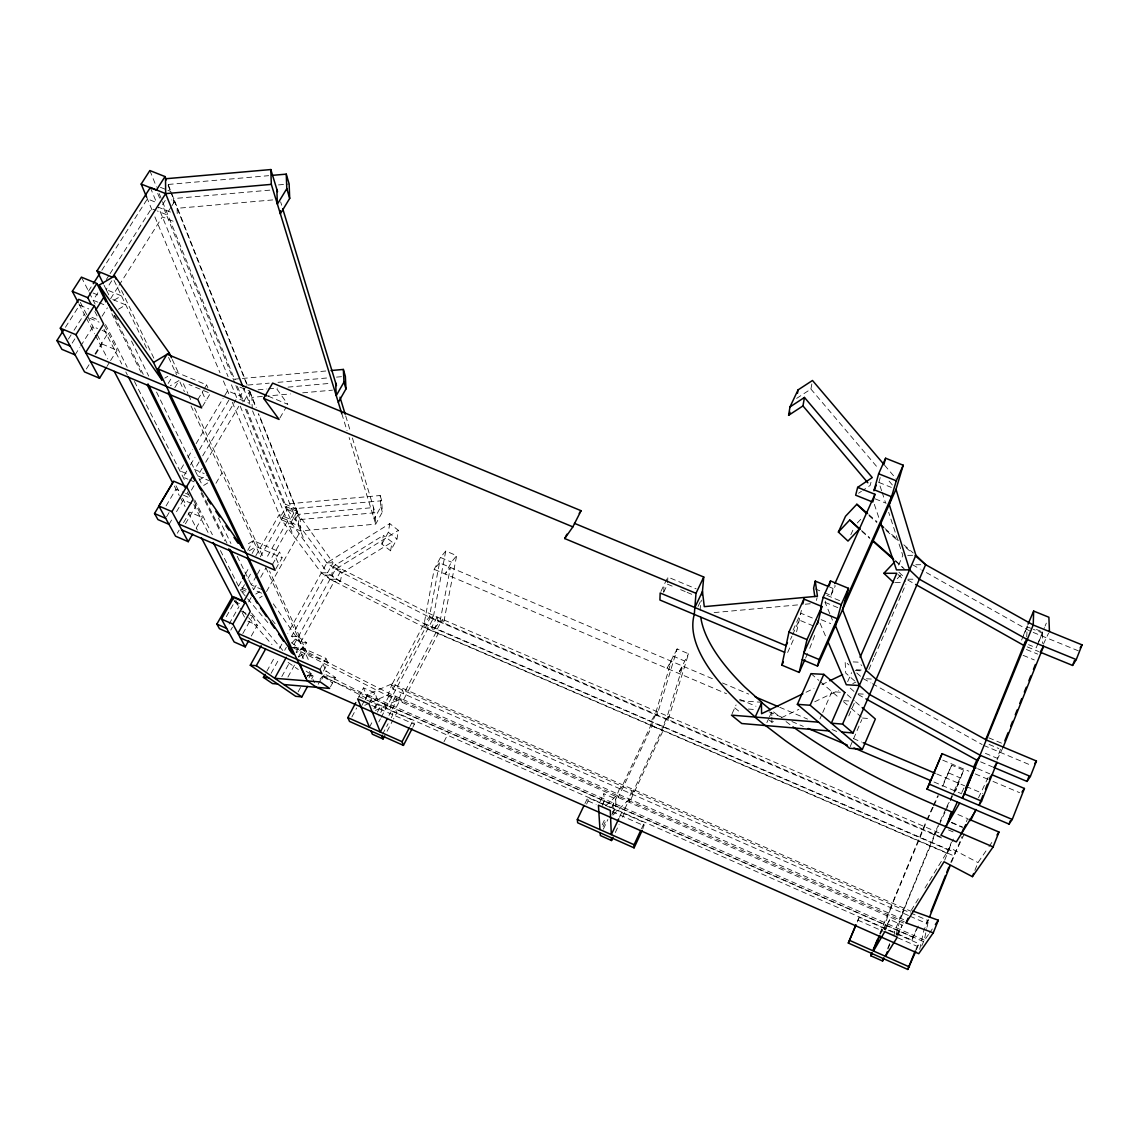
<?xml version="1.0" encoding="UTF-8"?>
<svg xmlns="http://www.w3.org/2000/svg" width="1139" height="1139" viewBox="0 0 1139 1139"><rect width="100%" height="100%" fill="white"/><g stroke="black" fill="none" stroke-linecap="round" stroke-linejoin="round"><path stroke-width="0.75" stroke-dasharray="5 3.75" d="M642.852 828.964L644.375 822.557L587.795 797.585L584.805 803.849M613.166 808.32L613.053 804.988L618.178 794.125L618.263 797.514L652.035 725.927L652.149 722.154L657.103 711.633L656.975 715.463L677.15 648.945L688.54 653.772L667.995 720.204L668.194 716.403L663.254 726.953L663.083 730.683L629.426 802.426L629.411 799.065L624.3 809.943L624.357 813.26L622.093 818.073M663.738 592.095L664.009 585.019M667.611 582.769L667.853 577.06L696.157 588.849M1026.695 636.9L1027.264 626.849L1031.849 628.714M390.592 550.792L392.058 542.05L383.373 535.358L381.864 544.1L390.592 550.792L396.97 539.018L398.408 530.347L389.766 523.627L326.879 562.837L287.811 633.355M381.864 544.1L388.299 532.297L389.766 523.627M796.631 398.394L810.911 389.068L811.851 383.914M908.395 915.485L393.026 689.166L391.617 685.208L424.192 623.46L434.187 569.343L440.494 557.469L445.762 551.02L456.654 555.633L443.498 623.56L442.402 619.303L437.105 629.411L438.23 633.626L402.195 702.436L400.843 698.549L395.375 708.985L396.756 712.815L393.539 718.965M393.026 689.166L425.402 627.746L424.192 623.46L429.417 616.84L439.497 562.808L714.31 679.499M381.223 717.314L432.948 619.018L445.762 551.02M303.458 658.527L299.785 650.44L306.733 642.837L300.554 642.524L291.627 636.217L325.412 575.124L334.111 581.559L340.376 581.573L342.013 572.86L392.058 542.05M340.376 581.573L331.648 575.11L333.328 566.396L383.373 535.358M921.707 945.94L924.256 940.074L926.676 928.769M927.018 927.16L928.755 919.088L923.857 930.406L919.515 950.168M796.602 631.761L801.386 610.362M816.435 600.438L817.104 597.633M814.67 635.477L808.419 651.736M829.861 613.85L825.106 602.374L826.159 598.174M824.664 592.793L830.986 595.398L834.261 585.09M896.137 934.421L900.038 919.928L904.252 910.146L902.586 912.937L938.508 826.359M870.979 482.31L870.125 485.47L862.892 490.325M881.6 490.724L878.881 482.423L880.219 477.583M883.949 929.04L888.178 914.717L892.364 904.936L890.783 907.74L926.747 821.319M1000.441 749.206L997.237 758.303L984.167 752.808M951.506 862.28L962.099 836.496M966.442 821.689L967.538 818.628L956.575 813.944M365.591 699.488L367.37 694.605L392.158 683.727L910.873 911.243M358.401 697.495L363.512 687.885L374.816 692.854L377.977 701.054L374.361 710.95L398.878 699.474L402.394 689.935L403.747 693.879L436.023 632.33L434.87 628.073L440.053 621.424L450.403 567.45L445.15 573.999L451.428 562.111L456.654 555.633M370.987 702.492L388.114 694.733L392.158 683.727M953.272 794.367L958.44 783.162L955.479 791.135L963.694 770.206L951.691 765.137L942.167 786.124M942.765 786.067L951.691 765.137M602.559 805.116L604.24 800.831L603.869 793.712L615.729 798.923L615.943 805.999L611.985 816.008L628.116 800.318L631.946 790.665L631.96 794.097L662.072 729.9L662.243 726.141L666.457 718.866L682.731 666.101L678.488 673.291L688.54 653.772M974.884 870.395L977.988 862.565L987.983 848.042M997.052 759.898L1003.217 747.084M1043.424 644.105L1048.592 633.099M944.672 860.201L949.698 847.701L977.988 862.565M323.02 676.082L386.064 708.102L911.94 940.173L918.276 926.078M232.313 402.266L281.39 519.726L321.355 572.817L330.025 579.224L427.666 629.07L946.965 853.239L953.343 839.044M1037.43 644.631L1044.435 627.546M915.827 949.371L918.831 943.69L859.219 917.379L856.471 923.387M910.018 916.197L926.278 923.33L927.602 920.041M950.809 862.266L964.534 833.406M916.34 949.898L918.831 943.69M911.94 940.173L916.539 928.755M946.965 853.239L951.421 842.205M896.948 935.204L902.23 925.082L889.716 919.557L884.562 929.609M897.931 935.674L902.23 925.082M1023.491 635.249L1027.335 625.781M887.751 948.26L889.701 943.491M887.936 948.958L889.943 944.017M879.849 933.51L926.035 821.632M880.091 933.838L882.981 927.872L880.447 934.037M884.59 929.751L886.427 925.267M885.387 930.15L889.716 919.557M857.297 921.992L859.219 917.379M850.178 746.657L852.912 740.293M853.595 738.698L861.81 719.634M1021.555 640.104L1027.264 626.849M896.906 935.062L898.771 930.705M1045.061 626.08L1046.342 623.133M848.769 715.918L855.047 701.41M868.858 669.561L873.755 658.285M874.453 656.662L905.875 584.179M1038.07 643.378L1036.163 647.806L1028.545 644.688M1038.711 641.898L1042.527 633.056L1033.372 629.326M847.658 681.72L851.63 672.636M898.6 565.072L902.814 555.433L888.676 512.294M819.938 718.951L822.045 714.139M822.742 712.53L831.911 691.672L844.739 692.484M830.986 595.398L835.314 585.745M805.572 658.1L807.708 653.316M850.805 534.789L854.35 526.916M766.874 722.61L768.853 718.196M769.508 716.73L772.142 710.85M790.48 639.406L791.932 636.174M792.659 634.565L799.222 620.057L815.111 626.664M787.647 652.476L794.808 636.601M793.057 630.209L800.745 613.181L816.791 619.844M926.776 820.023L932.642 807.11M933.368 805.487L937.767 795.805M927.473 819.71L933.297 806.896M934.023 805.301L938.394 795.677M732.106 713.683L736.079 704.956M945.868 808.904L933.966 834.702L935.788 831.498L894.229 932.357M946.609 807.295L953.3 792.787M954.041 791.164L963.694 770.206M939.248 824.764L945.142 811.965M945.883 810.37L949.584 802.369M950.31 800.76L952.531 795.962M641.442 828.893L644.375 822.557M961.772 792.573L963.978 787.832M619.445 817.261L621.666 812.534L621.737 815.851M615.316 832.509L619.089 824.479M602.189 824.85L605.905 816.976M611.657 807.565L615.729 798.923M603.115 826.53L606.802 818.699M603.357 829.135L607.884 819.525M611.928 814.527L615.943 805.999M602.232 805.088L604.24 800.831M677.15 648.945L667.027 668.408L671.312 661.246L655.338 714.082L651.081 721.314L650.981 725.116L620.741 789.17L620.67 785.711L616.854 795.364L605.393 806.085M698.05 606.461L701.069 600.096M599.783 802.326L603.869 793.712M978.501 797.798L988.239 777.254M586.585 804.091L588.08 800.973L587.795 797.585M663.738 592.109L667.539 584.207L674.074 586.927M660.933 591.397L667.853 577.06M443.996 741.76L448.837 732.306M409.94 726.54L413.087 720.474L359.013 696.612M412.831 727.28L414.397 724.262L413.087 720.474M382.576 734.271L388.086 723.749M391.247 717.741L392.813 714.737L391.389 710.907L389.011 715.434M387.103 731.266L392.741 720.503M378.803 721.912L380.412 718.837M373.877 708.828L377.977 701.054M369.449 727.223L373.421 719.691M377.393 712.16L380.583 706.123L382.063 709.981L378.903 715.99M369.719 702.492L374.816 692.854M351.88 716.944L356.649 707.988M361.86 705.44L364.338 700.784M365.163 699.232L366.815 696.128L363.512 687.885M330.452 686.874L335.478 677.548L326.252 671.056L322.978 670.828M319.959 669.49L326.01 658.356L303.116 648.305L296.325 652.69M323.433 671.085L327.947 662.77L326.01 658.356M318.222 684.24L322.394 676.538L335.478 677.548M321.81 679.243L326.252 671.056M298.119 691.871L300.539 687.429M308.996 677.833L311.517 673.206M311.573 679.015L313.197 676.039L306.12 671.113M296.112 652.149L298.546 647.707L290.872 642.311M298.546 656.619L303.116 648.305M255.848 555.647L279.24 514.572L290.331 519.299L296.268 508.834L285.191 504.121L380.17 495.522L380.796 506.898L374.147 518.985L373.549 507.553L298.162 514.387L298.575 525.848L287.469 521.107L265.928 559.078M287.925 677.05L294.503 665.091M302.162 658.299L305.181 652.775L327.947 662.77M380.17 495.522L381.707 500.776L382.334 512.094L375.728 524.125L300.625 530.959L289.577 526.232L270.299 560.288M903.54 923.046L391.531 697.737L292.438 647.379L335.521 569.272L398.408 530.347M281.817 676.566L289.192 663.183M300.554 642.524L334.111 581.559M266.811 671.27L275.268 656.007M279.439 648.475L281.888 644.062M271.11 673.32L279.354 658.413M284.693 650.298L286.33 647.336M251.278 636.075L257.314 625.311L251.833 614.562M242.835 633.569L252.644 616.142L247.846 614.049M266.512 591.54L300.625 530.959L300.198 519.555L258.354 413.685M248.615 601.89L251.235 597.263M272.463 564.46L279.553 551.917L253.328 540.626L246.451 544.94M275.866 568.845L282.116 557.754L279.553 551.917M229.11 624.03L239.005 606.56M256.446 575.793L251.278 584.905L262.511 589.788L255.762 594.074M257.314 574.27L261.628 566.681M230.804 630.081L232.441 627.176M261.614 593.177L253.641 589.717L257.143 583.524M260.66 577.331L265.914 568.034M241.126 581.516L238.521 586.072L246.522 589.561M245.455 573.899L248.914 567.82M226.305 616.669L234.848 601.62L232.982 598.06M244.472 584.691L240.955 590.87L246.522 597.462M247.989 578.498L251.505 572.319M260.304 556.843L287.27 509.318L246.095 407.833M247.775 550.336L253.328 540.626M252.132 553.44L256.076 546.535L282.116 557.754M279.966 417.913L286.088 407.349M196.164 528.097L202.343 517.519L193.06 499.309M185.429 523.798L196.207 505.474L183.436 499.978L176.218 512.18M215.954 483.278L222.034 472.913M177.342 533.194L179.108 530.176M183.55 522.644L189.743 512.094L202.343 517.519M246.266 385.865L240.215 396.087L227.572 390.819L223.97 396.856M169.013 524.367L172.615 518.273M202.173 468.286L197.702 475.831L208.836 480.587M205.732 462.235L238.777 406.338M191.395 490.126L194.954 484.089M243.817 401.384L249.825 391.204L237.282 385.993M166.066 505.915L175.99 489.201L183.948 492.603M186.782 471.033L183.137 477.156L187.907 479.192M190.412 464.911L194.954 457.266M199.496 449.606L230.391 397.596M166.522 516.892L169.085 512.564M199.097 461.907L194.598 469.51L204.208 473.596M202.699 455.842L236.001 399.618M183.521 464.797L179.934 470.834L189.53 474.92M188.02 457.252L192.505 449.691M196.107 443.655L223.073 398.365M202.514 406.466L210.345 393.396L189.046 384.512M197.844 399.518L203.112 390.748M203.995 389.296L206.629 384.897L175.249 371.827M174.837 387.63L179.222 380.412L170.366 385.751M893.289 935.788L894.898 933.126M168.173 383.459L173.484 374.731M911.214 910.431L918.547 898.486M924.968 888.021L949.698 847.701M106.909 366.459L109.657 362.031M110.583 360.565L117.018 350.257L103.635 324.031M95.035 353.802L108.162 332.915L99.05 329.128M86.365 368.979L89.141 364.58M95.591 354.3L102.054 344.021L96.431 333.229M75.089 354.87L79.787 347.423M80.727 345.943L92.971 326.608L97.527 328.502M110.625 298.674L118.157 286.786M119.097 285.291L162.379 216.894L174.338 221.692M102.083 316.243L107.379 307.857M171.021 207.17L166.337 214.588L157.396 211M171.961 205.689L174.765 201.247L171.462 199.923M72.141 343.124L74.989 338.639M107.65 292.595L106.155 289.562L111.85 280.578M165.24 200.45L162.407 204.92L235.218 383.9M68.425 339.08L73.095 331.748M74.021 330.282L84.286 314.15M97.854 292.837L93.142 300.226L97.683 302.106M106.311 279.539L109.13 275.111M110.07 273.631L151.43 208.608L155.901 210.402M65.436 327.277L79.559 305.138L88.728 308.925M88.515 291.114L92.316 285.177M101.812 270.299L147.387 198.912L156.399 202.514M926.278 923.33L928.1 920.611L391.617 685.208M928.484 934.507L923.572 941.64L322.394 676.538L320.002 679.157M929.467 933.083L934.379 925.936M988.979 846.59L991.984 842.234M439.497 562.808L434.187 569.343L726.568 693.736M291.983 642.866L297.777 636.502L306.733 642.837M307.203 676.68L312.001 671.441M857.311 522.958L861.824 518.174M897.233 578.797L903.156 572.561M858.55 493.244L861.44 491.308M298.432 657.132L306.647 651.835L269.516 571.066M259.436 597.975L262.184 596.224M249.227 550.835L256.076 546.535M203.653 485.442L207.725 482.936M199.211 480.017L207.412 474.963M164.828 378.105L167.803 376.311M114.042 300.169L121.417 295.841L106.155 289.562M118.47 309.224L125.774 304.91L112.149 299.301M806.042 692.256L813.972 688.426M821.917 684.596L826.672 682.289M769.338 720.119L771.929 722.254L775.09 720.731M781.439 717.698L798.88 709.355M814.727 701.766L838.518 690.391M852.784 683.571L855.959 682.047M364.765 705.312L369.435 703.204M714.153 612.597L798.254 604.852M805.259 604.211L810.512 603.727M941.611 837.977L432.948 619.018L335.521 569.272L326.879 562.837L287.27 509.318L381.707 500.776M300.198 519.555L375.13 512.749L375.728 524.125L349.103 437.49M325.797 371.001L234.506 379.159L237.667 380.469M247.918 385.053L269.174 383.145M278.03 382.348L329.413 377.764M336.503 377.123L341.814 376.653M258.055 389.809L266.868 389.011M268.633 388.855L277.446 388.072M288.039 387.118L330.353 383.33M262.411 396.429L251.904 397.369L252.217 408.502M264.163 396.272L290.445 393.923M302.703 392.827L332.474 390.15M168.259 184.447L268.647 175.677M278.514 184.917L289.135 183.991M269.829 190.142L173.313 198.599L173.384 205.12M272.734 199.923L177.143 208.309L177.228 214.787M326.879 562.837L333.086 562.766L341.743 569.215L431.795 614.733L940.273 833.421M907.712 555.362L912.61 555.305M915.813 564.745L920.711 564.716M335.521 569.272L341.743 569.215L336.233 579.224L330.025 579.224M321.355 572.817L327.534 572.789L336.233 579.224L426.47 624.827L948.872 850.135M325.412 575.124L331.648 575.11M907.925 579.21L916.083 579.21M895.282 582.542L901.732 582.556M853.168 661.916L857.98 662.129L861.796 665.518M291.627 636.217L297.777 636.502M856.215 669.76L862.721 670.088M855.304 670.515L863.348 670.928M292.438 647.379L298.546 647.707L390.108 693.836L903.626 919.643M866.423 678.773L871.307 679.043M858.236 693.808L866.366 694.32M843.814 700.656L850.235 701.083M739.738 700.727L760.154 702.193M748.337 709.042L756.837 709.682M307.003 675.569L313.197 676.039M862.494 718.04L870.538 718.652M160.428 187.323L166.422 189.715M167.917 190.313L170.921 191.509M878.881 482.423L891.339 487.407M170.466 212.068L158.406 207.241L228.071 376.61M875.193 498.868L886.114 503.239M1036.447 629.483L1042.527 631.96M1078.334 650.81L1029.927 631.077L921.821 570.013M1027.293 646.895L1038.626 651.536M1026.367 649.486L1037.672 654.113M1023.135 655.352L1034.34 659.951M829.619 587.026L832.808 588.336M815.182 588.891L823.084 592.152M93.085 293.008L99.178 295.514M826.871 595.37L839.685 600.652M99.193 302.718L105.244 305.224M825.106 602.374L837.806 607.628M91.86 317.297L99.435 320.429M821.134 619.659L830.687 623.617M89.839 318.308L99.036 322.123M268.263 396.215L287.84 404.345L275.666 387.345M102.054 344.021L117.018 350.257M680.595 589.646L685.493 591.696M687.13 592.38L693.665 595.099M988.794 737.83L1001.907 743.326M989.079 744.436L998.818 748.522M983.712 745.404L1031.421 765.451M980.565 761.834L992.51 766.874M977.618 768.683L989.848 773.851M942.765 760.169L968.805 771.174M975.269 773.922L988.325 779.446M993.009 781.425L1019.562 792.659M440.494 557.469L451.428 562.111M672.893 656.021L684.34 660.876M948.702 772.982L960.775 778.108M722.482 682.973L748.665 694.092M779.745 707.291L807.551 719.093M832.082 729.515L838.631 732.292M853.353 738.542L861.525 742.016M936.785 773.965L964.591 785.782M966.228 786.48L982.587 793.413M739.624 699.303L755.969 706.251M769.024 711.804L782.094 717.371M791.904 721.542L803.337 726.411M934.008 782.009L961.772 793.826M287.299 509.332L298.318 514.031L333.086 562.766L327.534 572.789L292.424 524.438L245.241 408.531M189.501 479.861L194.256 481.897M281.39 519.726L292.424 524.438L298.318 514.031L258.809 414.083M185.543 493.287L188.718 494.653M951.663 822.415L962.683 827.142M951.435 822.685L962.213 827.298M183.422 495.18L189.843 497.928M948.502 829.947L953.129 831.926M429.417 616.84L940.344 836.752M424.192 623.46L955.407 852.57M425.402 627.746L953.457 855.674M652.035 725.927L663.083 730.683M241.283 589.148L249.27 592.622M244.145 592.266L240.955 590.87L219.613 548.941M234.848 601.62L241.226 604.41M241.454 611.244L246.252 613.352M247.846 621.154L257.314 625.311M388.114 694.733L904.309 921.807M367.37 694.605L924.256 940.074M913.663 937.554L384.612 704.244L322.921 673.177M371.698 705.411L414.397 724.262M588.08 800.973L596.11 804.533M612.099 811.594L644.318 825.818M857.824 920.127L883.437 931.431M897.845 937.796L917.066 946.281M858.165 694.562L864.373 697.993M863.163 678.602L870.894 682.887M872.446 683.742L982.16 744.55M907.84 580.078L914.033 583.567M912.553 564.773L920.269 569.144M288.139 662.442L298.29 669.518M323.291 676.509L332.545 682.987M294.659 646.838L299.785 650.44M333.328 566.396L342.013 572.86M773.538 711.932L779.09 716.203M786.024 721.571L791.577 725.842M388.299 532.297L396.97 539.018M734.755 707.86L741.19 713.114M811.011 673.647L818.799 680.382M820.108 681.492L839.628 698.321M843.472 701.638L849.808 707.105M851.075 708.202L861.226 716.944M868.915 514.686L876.973 521.648M885.017 528.596L898.429 540.199M903.796 544.826L913.193 552.942M868.957 515.668L876.873 522.516M886.085 530.489L897.945 540.74M905.861 547.574L912.439 553.283M847.316 694.719L854.222 700.684M855.531 701.838L860.828 706.422M850.192 688.113L854.051 691.473M854.677 680.937L845.736 673.092L845.124 661.545L848.939 664.905M856.784 672.978L860.614 676.352M861.582 530.489L869.47 537.48M861.938 531.443L869.854 538.462M894.955 560.701L905.533 570.069M897.988 574.426L905.348 581.403M898.942 572.234L903.839 576.875M895.767 560.758L903.085 567.749M234.805 601.606L241.781 609.678M242.949 611.031L271.993 644.688M884.619 465.253L896.08 478.707M810.911 389.068L878.753 468.955M889.103 481.142L892.549 485.2M247.647 598.787L267.822 622.592M251.577 613.152L282.757 650.44M271.95 619.915L277.46 626.635M114.64 315.517L118.655 321.241M273.317 603.827L306.647 651.835M78.904 303.885L85.496 316.457M86.308 318.023L94.537 333.741M95.363 335.307L107.707 358.87M174.352 486.068L179.264 495.536M180.09 497.117L185.031 506.542M188.319 512.821L197.374 530.105M80.342 302.405L86.778 314.734M87.575 316.286L95.619 331.691M176.032 485.798L179.264 491.977M182.482 498.17L186.525 505.901M235.659 600.125L238.919 606.375M242.18 612.64L244.629 617.324M94.836 311.46L97.128 315.944M103.976 329.285L121.773 364.039M125.817 371.94L127.44 375.087M187.309 491.977L189.743 496.718M193.787 504.605L209.149 534.618M81.424 277.161L88.657 291.385M89.283 292.638L95.078 304.028M105.528 324.558L127.212 367.228M134.445 381.451L185.871 482.58M194.698 499.964L212.381 534.718M114.042 315.418L143.258 374.361M201.703 492.219L226.988 543.189M111.85 313.681L141.079 372.467M201.105 493.215L224.81 540.883M104.076 285.248L108.775 294.816M131.483 341.045L148.711 376.112M156.541 392.058L202.742 486.097M218.403 517.989L230.932 543.488M237.197 556.245L253.641 589.717M114.085 280.465L147.913 350.983M121.517 290.473L154.448 359.454M179.962 382.006L184.39 391.574M191.025 405.925L260.546 556.231M265.771 567.535L309.552 662.243M168.586 357.418L176.573 374.688M172.26 359.468L178.951 374.005M183.393 383.701L187.85 393.382M188.59 395.005L191.566 401.469M194.541 407.933L262.838 556.53M309.338 671.455L314.478 682.774M202.244 392.2L206.002 400.643M276.022 558.181L278.599 563.99M322.992 663.923L324.942 668.308M206.629 384.897L207.868 387.73M820.023 623.19L825.561 636.16M146.66 197.189L152.142 210.316M154.89 216.88L219.984 372.738M223.401 380.939L229.836 396.244M830.53 615.501L832.581 620.413M150.348 187.522L156.427 202.315M231.445 384.825L236.898 398.095L249.583 403.377L249.27 392.186M240.229 406.196L293.72 536.312M149.85 170.551L156.541 187.038M159.218 193.616L234.734 379.828M237.41 386.42L243.433 401.241M157.723 193.416L159.731 198.343M235.887 385.537L242.564 401.967M243.376 387.872L249.968 404.331M252.559 410.837L304.64 540.982M168.287 184.831L247.092 384.398M249.697 390.99L256.204 407.491M168.131 185.386L170.095 190.341M170.75 192.007L246.594 383.9M249.768 391.944L255.734 407.064M386.064 708.102L384.612 704.244L390.108 693.836L391.531 697.737M874.339 504.335L878.881 517.789M882.141 492.375L885.402 502.342M341.8 413.713L347.025 430.699M280.635 201.845L281.675 205.234M345.701 415.906L350.342 431.197M352.407 438.002L375.13 512.749M380.796 506.898L382.334 512.094M427.666 629.07L426.47 624.827L431.795 614.733L432.948 619.018M771.758 712.459L771.815 715.719M771.843 717.356L771.929 722.254M1042.527 633.056L1042.626 643.407M700.229 610.419A312.727 108.831 21.8 0 1 701.382 600.139M395.475 696.2L389.994 706.621L391.417 710.451L396.856 700.086L395.475 696.2M437.091 617.011L431.781 627.119L432.948 631.348L438.216 621.296L437.091 617.011M297.279 511.425L291.328 521.847L280.279 517.12L286.202 506.698L297.279 511.425"/><path stroke-width="1.5" d="M584.065 805.415L577.331 819.525L577.658 822.785L634.081 847.857L634.096 844.725L640.702 830.473M1049.446 631.59L1048.877 617.238L1033.657 611.073L1033.23 624.998L962.455 798.268L974.884 767.529L972.008 772.541M574.426 523.328L703.745 577.017L696 593.305L694.292 614.419A313.78 106.539 22 0 0 738.172 701.98L755.2 717.057L761.849 702.322L744.934 687.144A312.727 108.831 21.8 0 1 700.77 617.267M702.137 594.999L703.745 577.017M871.221 501.445L855.66 495.194L857.653 487.364L872.26 477.568L804.461 397.454L802.967 405.911L788.615 415.308L789.982 406.922L798.069 389.894L812.477 380.483L883.48 463.9M797.485 393.297L798.069 389.894M804.86 659.695L799.165 672.423L781.909 665.176L788.943 632.06L803.906 599.057L821.888 606.489L817.546 623.916M802.824 603.898L803.906 599.057M828.025 586.371L815.253 581.118L813.602 588.237L814.798 596.58M799.165 672.423L807.024 639.605L821.888 606.489M820.749 607.002L823.155 597.277L830.502 580.947L848.47 588.322L842.561 609.593L865.967 670.245L876.19 679.314L986.687 740.151L1036.433 761.009L1030.382 776.442L1027.008 781.425L993.521 767.302M829.249 585.902L830.502 580.947M802.226 659.666L817.489 666.059L819.197 659.552L837.322 618.762L819.653 611.444M848.47 588.322L841.18 604.709L835.457 625.596L859.347 685.521L869.626 694.534L980.508 755.428L1030.382 776.442M873.955 490.795L878.639 473.767L885.615 458.234L903.227 465.225L896.009 489.272L817.489 666.059M872.787 502.071L874.937 494.298L857.653 487.364M883.821 464.684L885.615 458.234M903.227 465.225L896.293 480.8L889.246 504.492L909.548 569.842L919.358 579.21L1027.335 639.591L1076.27 659.581L1082.05 644.859L1033.23 624.998L925.623 564.673L915.073 555.561M975.995 767.999L942.095 753.676L927.018 789.128L1009.026 824.095L1010.293 820.863M1027.008 781.425L1028.802 776.841M1003.217 747.084L1043.595 646.226L1040.192 652.177L1072.582 665.432L1074.504 660.549M1009.026 824.095L1012.244 819.468L1024.431 788.459L992.14 774.819M912.809 911.015L938.308 920.227L933.282 932.813L906.16 922.917L944.032 861.753L972.407 876.646L993.123 846.918L998.974 832.068L969.104 819.297M972.407 876.646L973.646 873.513M982.9 795.577L978.999 805.316L981.576 801.144L997.081 762.418L994.774 766.234M985.491 789.085L987.442 784.216M989.392 779.347L990.688 776.1M1004.84 740.777L1008.1 732.662M1010.692 726.169L1012.642 721.3M1015.248 714.808L1017.198 709.939M1019.789 703.446L1021.74 698.577M1024.345 692.085L1026.296 687.23M1028.887 680.738L1030.838 675.868M1033.443 669.376L1035.394 664.507M961.601 833.392L963.58 828.466M855.788 925.025L848.313 943.035L907.769 969.446L915.201 950.923M930.919 911.784L945.498 875.478M946.822 872.175L948.815 867.22M907.769 969.446L915.713 951.449M929.396 917.365L950.211 865.526M965.516 788.601L971.353 774.15M865.911 698.848L977.575 760.581L978.8 757.549M915.585 584.449L1024.075 645.571L1026.68 639.136M887.352 951.677L885.473 956.319L897.318 937.198L884.775 931.659L873.499 951.008L879.821 935.575M906.16 922.917L908.054 918.233M993.123 846.918L945.911 826.658L951.891 811.936A312.727 108.831 21.8 0 1 792.972 726.853M872.047 952.56L870.751 955.735L882.568 961.003L883.864 957.814M873.342 949.385L877.258 939.86M873.371 950.268L879.422 935.475M927.018 789.128L942.095 753.676M848.313 943.035L856.03 925.053M844.967 692.669L823.824 674.345L811.011 673.647L797.357 704.343L849.495 748.238L862.337 749.448L875.364 719.022L862.152 707.561M841.778 732.035L853.04 732.989L925.623 564.673L915.87 555.263L896.009 489.272M1028.033 624.144L1033.657 611.073M1025.271 641.656L985.676 739.766M844.739 692.484L831.342 723.194L842.589 724.105L915.87 555.263M860.102 657.288L896.763 573.273L883.864 573.301L894.585 562.025M797.357 704.343L810.156 705.255L823.824 674.345M844.497 602.631L891.552 496.732L874.225 489.798L876.275 485.214M818.4 620.513L803.792 653.103L819.197 659.552M834.987 583.467L874.937 494.298M838.389 532.041L849.737 520.01L859.29 529.108L847.986 541.082L838.389 532.041L845.522 516.266L856.841 504.264L867.576 513.532M781.909 665.176L783.347 662.001M787.462 642.581L786.052 645.685L660.164 592.992L659.922 600.011L784.643 652.291M634.081 847.857L642.125 830.545M957.344 802.07L948.516 821.062L951.891 811.936L950.197 814.855M973.546 767.259L977.219 759.343M618.705 818.841L611.316 834.602L610.29 810.441L598.416 805.188L599.954 829.562M600.153 832.78L600.338 835.542L611.558 840.525L613.067 837.322M694.847 607.514L702.45 591.483L704.286 606.646L817.446 596.238L815.253 581.118M788.615 415.308L790.067 412.233M964.249 827.811L965.758 824.65M970.613 820.621L975.938 809.445M696 593.305L564.716 538.548L572.86 526.873L581.061 510.699L272.634 383.103L263.664 398.379L279.083 419.423L158.079 368.951L167.106 354.215L266.64 395.532M564.716 538.548L566.909 534.205M412.047 728.789L403.434 745.39L402.067 741.703L409.157 728.063M371.001 730.982L372.339 734.199L383.074 738.969L384.683 735.894M387.431 718.453L380.298 732.05L368.979 703.859L357.66 698.862L369.449 727.223M403.434 745.39L349.502 721.428L347.822 717.627L355.809 702.621M261.158 645.77L250.295 665.247L295.699 696.313L301.849 696.883L307.516 686.461M1024.075 645.571L1027.335 639.591M286.302 657.303L274.727 678.289L320.33 681.976L329.612 688.426L283.825 684.525M277.717 684.012L272.477 683.571L263.422 677.378L265.116 674.316M250.295 665.247L256.318 665.674L265.544 649.116M240.386 637.911L321.924 673.861L319.959 669.49L237.923 633.369L250.267 611.486L245.426 601.976L234.022 596.993L221.464 619.075L234.136 641.955L245.227 646.852L248.686 640.688M243.589 601.791L249.726 590.956M245.227 646.852L232.897 624.101L245.426 601.976M229.167 632.971L219.457 628.7L216.866 624.101L232.37 596.879L241.995 601.079M242.849 578.47L244.586 575.423M331.065 370.531L343.352 369.435L343.964 382.12L336.247 395.617L335.649 382.861M338.311 402.366L345.971 388.94L345.359 376.326L343.352 369.435M977.575 760.581L980.508 755.428M870.751 955.735L872.018 953.557M959.664 803.052L940.928 835.229L956.361 841.863L976.066 810.043M181.827 529.92L275.083 570.24L272.463 564.46L178.581 523.912L193.06 499.309L186.654 486.737L173.612 481.156L158.819 505.987L175.563 536.198L188.22 541.68L192.633 534.134M188.22 541.68L171.918 511.625L192.733 476.287M169.013 524.367L157.937 519.583L154.52 513.518L172.715 482.95L114.284 371.442M272.164 175.363L286.259 174.139L289.135 183.991L289.69 198.428L280.336 213.847L280.222 210.615M286.259 174.139L286.8 188.661L277.361 204.166L276.848 189.53M882.568 961.003L883.907 958.839M90.351 361.262L201.646 407.919L197.844 399.518L85.639 352.563L103.635 324.031L94.323 305.765L78.733 299.329L60.296 328.174L84.528 371.912L99.549 378.233L105.984 367.925M1080.185 647.835L1082.05 644.859M1072.582 665.432L1076.27 659.581M99.549 378.233L75.943 334.695L94.323 305.765M277.546 191.651L270.826 169.554L165.525 178.766L165.668 193.63L112.547 277.261L97.014 270.868L150.334 187.479L165.668 193.63L271.324 184.376L341.8 413.713M95.733 310.05L103.749 297.393M91.02 304.013L87.788 297.706L96.843 283.497L81.424 277.161L72.326 291.313L78.093 302.319M165.027 176.573L156.385 190.128L141.179 184.062L149.85 170.551L165.027 176.573L166.322 179.877M75.089 354.87L61.905 349.346L56.95 340.561L63.542 330.225M93.27 283.682L99.905 273.275M1034.725 763.571L1036.433 761.009M1021.954 792.103L1024.431 788.459M935.361 924.512L938.308 920.227M996.981 834.972L998.974 832.068M579.224 513.347L581.061 510.699M933.282 932.813L918.746 953.67L316.542 687.315L307.316 680.923L158.079 368.951M789.982 406.922L804.461 397.454M161.98 380.07L153.523 362.444L169.298 353.005L114.626 276.037L99.036 285.163L111.665 310.648M802.867 693.793L761.578 713.726L761.421 702.293L770.434 709.754M829.847 680.752L842.561 674.63M909.548 569.842L896.493 569.899L880.589 522.829M859.347 685.521L846.334 684.753L827.64 641.015M263.422 677.378L268.647 677.79M818.528 722.169L731.437 715.135L741.76 723.521L828.95 730.939M878.639 473.767L896.293 480.8M823.155 597.277L841.18 604.709M72.326 291.313L87.788 297.706M263.664 398.379L572.86 526.873M60.296 328.174L75.943 334.695M788.943 632.06L807.024 639.605M56.95 340.561L70.248 346.128M755.2 696.869L778.108 706.593M863.163 742.713L935.147 773.281M964.904 794.054L981.576 801.144M808.234 728.49L847.43 745.177M853.965 747.953L930.734 780.614M929.509 784.244L1012.244 819.468M158.819 505.987L171.918 511.625M154.52 513.518L165.668 518.33M221.464 619.075L232.897 624.101M216.866 624.101L226.633 628.401M347.822 717.627L402.067 741.703M577.331 819.525L634.096 844.725M849.651 940.415L909.477 966.983M256.318 665.674L301.849 696.883M765.55 725.543L785.084 740.464A313.78 106.539 22 0 0 945.911 826.658M754.773 717.015L765.123 725.5M810.156 705.255L862.337 749.448M842.589 724.105L853.04 732.989M879.65 523.968L883.679 527.442M849.737 520.01L860.258 529.322M873.414 540.968L893.147 558.437M872.502 540.811L893.645 559.534M883.864 573.301L893.674 582.542M856.841 504.264L866.323 513.39M802.967 405.911L867.847 482.779M99.036 285.163L153.523 362.444M108.148 303.629L161.838 379.885M196.492 481.697L242.308 547.532M199.596 487.948L201.617 490.866M207.682 499.594L210.729 503.951M215.784 511.226L219.827 517.049M225.906 525.777L228.939 530.133M233.993 537.409L238.051 543.232M253.057 595.782L293.606 654.441M255.421 600.524L257.428 603.442M260.461 607.827L266.498 616.569M270.527 622.407L274.57 628.244M278.599 634.081L283.639 641.371M288.68 648.661L291.698 653.046M201.475 537.95L232.74 597.648M128.237 376.667L184.888 487.236M213.207 542.52L243.945 602.531M147.999 383.914L199.339 487.449M230.135 549.553L254.638 598.943M96.843 283.497L106.012 301.935M147.401 385.181L194.783 480.516M228.754 548.827L252.103 595.725M97.029 270.897L103.293 283.654M168.131 392.884L242.692 548.315M247.305 557.925L293.421 654.071M114.626 276.037L116.164 279.24M169.298 353.005L171.519 357.86M299.5 663.482L306.007 677.99M141.179 184.062L146.66 197.189M165.639 193.587L242.721 386.221M381.793 735.766L383.074 738.969M282.7 208.636L336.475 385.594M340.02 397.226L345.174 414.212M286.8 188.661L289.69 198.428M343.964 382.12L345.971 388.94M611.444 837.791L611.558 840.525M270.826 169.554L271.324 184.376"/></g></svg>
